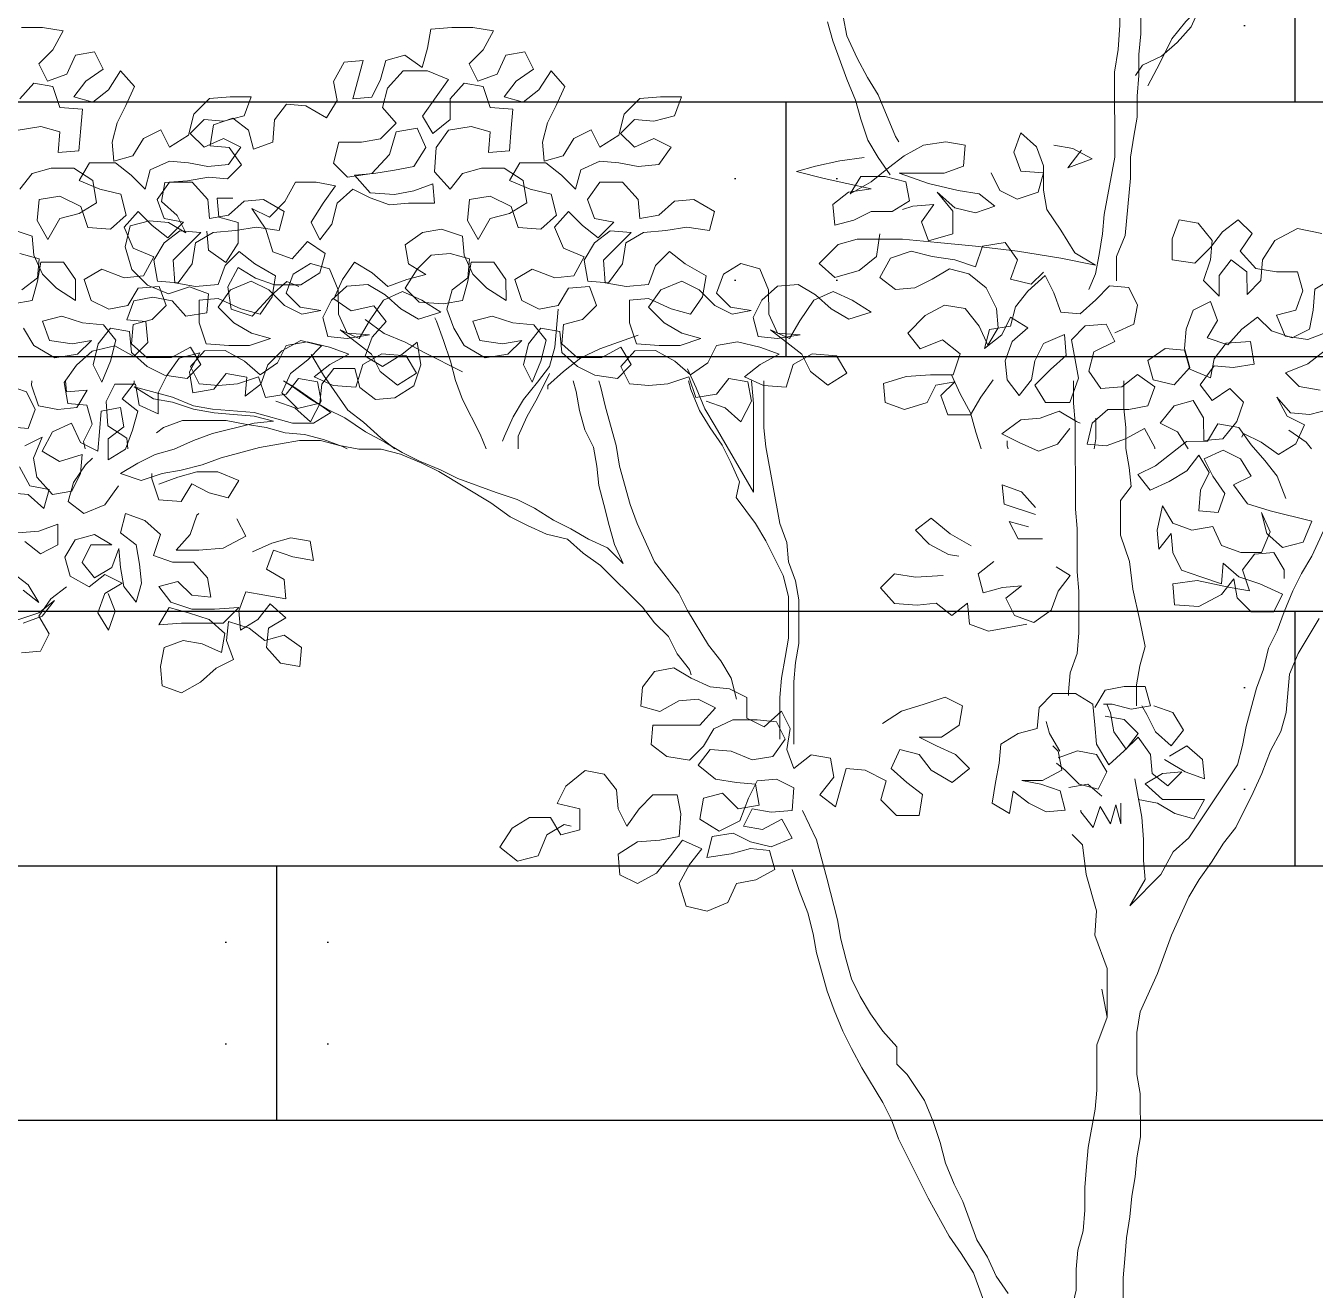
# Model space of a CAD drawing. Header units: metres. Extents: x -58 to 722, y -1100 to 345.
# Drawn here: x 32.851 to 33.357, y -19.477 to -18.98 of the extents above; entities that cross this region are included whole.
import ezdxf

# ---------------------------------------------------------------- set-up
doc = ezdxf.new("R2010")
doc.units = ezdxf.units.M
doc.header["$MEASUREMENT"] = 0
doc.layers.add('FSR_ARQ_006ARBOLES', color=74, linetype='Continuous', lineweight=0)
doc.layers.add('FSR_ARQ_008MOBILIARIO', color=115, linetype='Continuous')

# ---------------------------------------------------------------- blocks, each defined once
blk = doc.blocks.new('arboles fsr 01')
at = {"layer": 'FSR_ARQ_006ARBOLES', "color": 35}
for points in [[(186.53015, -35.32212), (186.52871, -35.32999), (186.52441, -35.33928), (186.52011, -35.34715), (186.51582, -35.3543), (186.50865, -35.37145), (186.50722, -35.3736)], [(186.51078, -35.38719), (186.51579, -35.38004), (186.52009, -35.37289), (186.52296, -35.36431), (186.52511, -35.35645), (186.5287, -35.34787), (186.53443, -35.33214), (186.53658, -35.32428)], [(186.41776, -35.43073), (186.41777, -35.42072), (186.41421, -35.41213), (186.41208, -35.38853), (186.41209, -35.37995), (186.41067, -35.37136), (186.40924, -35.3635), (186.40925, -35.35491), (186.40854, -35.34633), (186.40855, -35.33775), (186.40784, -35.32916), (186.40791, -35.25764), (186.40649, -35.24906), (186.40435, -35.24119), (186.40364, -35.23332), (186.40222, -35.22546), (186.39936, -35.21759), (186.39865, -35.21401)], [(186.41081, -35.21331), (186.4108, -35.22189), (186.41294, -35.23047), (186.41508, -35.23834), (186.4165, -35.24692), (186.41721, -35.25694), (186.41862, -35.27267), (186.41861, -35.29127), (186.41644, -35.31487), (186.41643, -35.3256), (186.41714, -35.33561), (186.41856, -35.34491), (186.41853, -35.37995), (186.4228, -35.40356), (186.4235, -35.41143), (186.42493, -35.42001), (186.42635, -35.42788), (186.4292, -35.43432)], [(186.40496, -35.35062), (186.39997, -35.34132), (186.39497, -35.3313), (186.38925, -35.32414), (186.38354, -35.31841), (186.37711, -35.31269), (186.37139, -35.30696), (186.36639, -35.30052), (186.36067, -35.29336), (186.35496, -35.28763), (186.34853, -35.28191), (186.34281, -35.27618), (186.33781, -35.26974), (186.35925, -35.28692), (186.36568, -35.29265), (186.37211, -35.29766), (186.37355, -35.28837), (186.37213, -35.27978), (186.37142, -35.2712), (186.37144, -35.25189), (186.37073, -35.24545)], [(186.3714, -35.29266), (186.37211, -35.30124), (186.38354, -35.31841), (186.38711, -35.32628), (186.39282, -35.33273), (186.39925, -35.33845), (186.40712, -35.34204), (186.40997, -35.34633)], [(186.64733, -35.44239), (186.64875, -35.45812), (186.65089, -35.46599), (186.65589, -35.47243), (186.6616, -35.47959), (186.66589, -35.48674), (186.66946, -35.49461), (186.67017, -35.49676)], [(186.677, -35.49982), (186.67947, -35.49391), (186.68663, -35.47961), (186.6895, -35.47175), (186.69165, -35.46388), (186.69452, -35.4553), (186.69739, -35.44744), (186.69811, -35.44601)], [(186.74887, -35.46107), (186.74386, -35.46965), (186.73383, -35.48395), (186.72739, -35.48895), (186.72023, -35.49538), (186.71451, -35.49982)], [(186.59423, -35.46696), (186.59064, -35.47483), (186.58706, -35.4834), (186.58276, -35.49055), (186.567, -35.51772), (186.56702, -35.49841), (186.56703, -35.48124), (186.56776, -35.47337), (186.56788, -35.47191)], [(186.41504, -35.89377), (186.41508, -35.84085), (186.41438, -35.83298), (186.41367, -35.8244), (186.41225, -35.81581), (186.41154, -35.80723), (186.41012, -35.79936), (186.40941, -35.79149), (186.40798, -35.78291), (186.408, -35.76503), (186.40944, -35.75716), (186.40945, -35.74), (186.40803, -35.73141), (186.40089, -35.71567), (186.39519, -35.69993), (186.38805, -35.68419), (186.38376, -35.67704), (186.37876, -35.66988), (186.37377, -35.66201), (186.36877, -35.65557), (186.36163, -35.64126), (186.35806, -35.63339), (186.35449, -35.62409), (186.35021, -35.61621), (186.34807, -35.60835), (186.34665, -35.59261), (186.34308, -35.58402), (186.33451, -35.56971)], [(186.33026, -35.52823), (186.3374, -35.54397), (186.34168, -35.55112), (186.34525, -35.55828), (186.34882, -35.56686), (186.35167, -35.57473), (186.35524, -35.58189), (186.35738, -35.59047), (186.36024, -35.59834), (186.36451, -35.61408), (186.36594, -35.62195), (186.36807, -35.62982), (186.38093, -35.64914), (186.38093, -35.64914), (186.38807, -35.65988), (186.3945, -35.6656), (186.3995, -35.67491), (186.41236, -35.68779), (186.40594, -35.67706), (186.40666, -35.66919), (186.40667, -35.66061), (186.40739, -35.65131), (186.41027, -35.63558)], [(186.40958, -35.60554), (186.40959, -35.59696), (186.40816, -35.58909), (186.40602, -35.58122), (186.40818, -35.5705), (186.41105, -35.55762), (186.41249, -35.54618), (186.41608, -35.53546), (186.41609, -35.52115), (186.41181, -35.51543), (186.41253, -35.50756), (186.41397, -35.4997), (186.41397, -35.49111), (186.4147, -35.48325), (186.41471, -35.47191)], [(186.43545, -35.47191), (186.43544, -35.48112), (186.43472, -35.48899), (186.43468, -35.52475), (186.43396, -35.53261), (186.43394, -35.55049), (186.43322, -35.55836), (186.43321, -35.57552), (186.43391, -35.58411), (186.43677, -35.59198), (186.43748, -35.59985), (186.43747, -35.60128)], [(186.48567, -35.46941), (186.48209, -35.47728), (186.47779, -35.48514), (186.47564, -35.49301), (186.47336, -35.49982)], [(186.56275, -35.47191), (186.56273, -35.49125), (186.56201, -35.49912), (186.55626, -35.53058), (186.55339, -35.53844), (186.55267, -35.54631), (186.5498, -35.55418), (186.54837, -35.56204), (186.54835, -35.57992), (186.54977, -35.58779), (186.55048, -35.59566), (186.55046, -35.6214)], [(186.55618, -35.61926), (186.5562, -35.6021), (186.55549, -35.59423), (186.55407, -35.58565), (186.55264, -35.57778), (186.55266, -35.56061), (186.55481, -35.55203), (186.56198, -35.53774), (186.56627, -35.53059), (186.57415, -35.51987), (186.57273, -35.51343), (186.57631, -35.50557), (186.57989, -35.49842), (186.58491, -35.49127), (186.5892, -35.48412), (186.59279, -35.47554), (186.59378, -35.47191)], [(186.57408, -35.60283), (186.57623, -35.59425), (186.58053, -35.5871), (186.58554, -35.58067), (186.59413, -35.56637), (186.59772, -35.55923), (186.60774, -35.54636), (186.61491, -35.53063), (186.61778, -35.52277), (186.62208, -35.50704), (186.62352, -35.49846), (186.62783, -35.48273), (186.62998, -35.47415), (186.63059, -35.47191)], [(186.76026, -35.47191), (186.75514, -35.47498), (186.74082, -35.48498), (186.74797, -35.48927), (186.75655, -35.48928), (186.77229, -35.485), (186.78946, -35.48359), (186.79733, -35.48217), (186.80591, -35.4786), (186.82165, -35.47432), (186.81378, -35.47932), (186.80591, -35.48074), (186.79733, -35.4836), (186.78874, -35.48502), (186.78087, -35.48573), (186.77229, -35.48644), (186.76442, -35.48857), (186.77229, -35.4893), (186.78945, -35.4936), (186.79731, -35.49647), (186.80518, -35.50005), (186.81304, -35.50221), (186.82019, -35.50579), (186.82734, -35.51009), (186.81876, -35.51294), (186.81018, -35.51007), (186.80231, -35.50863), (186.79373, -35.50648), (186.78586, -35.50361), (186.77013, -35.49931), (186.76155, -35.49787), (186.75369, -35.49643), (186.7451, -35.49642), (186.73724, -35.49856), (186.72937, -35.49998), (186.72007, -35.49998), (186.7122, -35.50211), (186.70361, -35.50568), (186.69646, -35.50925), (186.67499, -35.52211), (186.66712, -35.52782), (186.65996, -35.53139), (186.65209, -35.53496), (186.64351, -35.5371), (186.63707, -35.54281), (186.62991, -35.54781), (186.61273, -35.56496), (186.60772, -35.57139), (186.60199, -35.57711), (186.59841, -35.58426), (186.5934, -35.59069), (186.59268, -35.59284)], [(186.64119, -35.47191), (186.63999, -35.4763), (186.63855, -35.48417), (186.6364, -35.49203), (186.63282, -35.49918), (186.63138, -35.50705), (186.63066, -35.51491), (186.6285, -35.52278), (186.62635, -35.53136), (186.6242, -35.53922), (186.62061, -35.54709), (186.62706, -35.54066), (186.63493, -35.53709), (186.64208, -35.5328), (186.64924, -35.52923), (186.65711, -35.52424), (186.66427, -35.52067), (186.67285, -35.51781), (186.68859, -35.51211), (186.69575, -35.50854), (186.70433, -35.50497), (186.71149, -35.5014), (186.71864, -35.49711), (186.72651, -35.49283), (186.7351, -35.48712), (186.74226, -35.48355), (186.74941, -35.47926), (186.75657, -35.47426), (186.76027, -35.47191)], [(186.66373, -35.49982), (186.66373, -35.49461), (186.66017, -35.48674), (186.65588, -35.47887), (186.65088, -35.46885)], [(186.4263, -35.48724), (186.42629, -35.49582), (186.42701, -35.49982)], [(186.73408, -35.49982), (186.73597, -35.49897), (186.74383, -35.49611), (186.7517, -35.49397), (186.75957, -35.49327), (186.76744, -35.49113), (186.77602, -35.48971), (186.78389, -35.48828), (186.80177, -35.4883), (186.80964, -35.49117), (186.8125, -35.49332)], [(186.3469, -35.49217), (186.33975, -35.49717), (186.33762, -35.49982)], [(186.46239, -35.49982), (186.46276, -35.49872), (186.46276, -35.49657)], [(186.46228, -35.84733), (186.46729, -35.84018), (186.47088, -35.83232), (186.47517, -35.82517), (186.48091, -35.80944), (186.48449, -35.80229), (186.48808, -35.79371), (186.49023, -35.78513), (186.4931, -35.77655), (186.49668, -35.76797), (186.50384, -35.75725), (186.50814, -35.75296), (186.50815, -35.74581), (186.51387, -35.73938), (186.51889, -35.73223), (186.52318, -35.72508), (186.52677, -35.71793), (186.52892, -35.71007), (186.53107, -35.70149), (186.53251, -35.69362), (186.53682, -35.67646), (186.54112, -35.66073), (186.54686, -35.64858)], [(186.43599, -35.65849), (186.4317, -35.66278), (186.43025, -35.67493), (186.42595, -35.68995), (186.42666, -35.69996), (186.42164, -35.71355), (186.42162, -35.73357), (186.42377, -35.72213), (186.42162, -35.73357), (186.4259, -35.74502), (186.42588, -35.76361), (186.42659, -35.77148), (186.42944, -35.78722), (186.43014, -35.79509), (186.43085, -35.80367), (186.43084, -35.81297), (186.43155, -35.82155), (186.43369, -35.82942), (186.4344, -35.83729), (186.43439, -35.84587), (186.43653, -35.85517)], [(186.55112, -35.6729), (186.54826, -35.68148), (186.54467, -35.69077), (186.54252, -35.69935), (186.54108, -35.70722), (186.53678, -35.72295), (186.53391, -35.73081), (186.53032, -35.73939), (186.52674, -35.74654), (186.52244, -35.75441), (186.51385, -35.7687), (186.51026, -35.77585), (186.5074, -35.78372), (186.49522, -35.80802), (186.48662, -35.82375), (186.48161, -35.83089), (186.47659, -35.83876), (186.47086, -35.85449)]]:
    blk.add_lwpolyline(points, dxfattribs=at)
at = {"layer": 'FSR_ARQ_006ARBOLES'}
for points in [[(186.8418, -35.49982), (186.84253, -35.49692), (186.83896, -35.48976), (186.84111, -35.4819), (186.84898, -35.48119), (186.85042, -35.47261), (186.84542, -35.46545), (186.83899, -35.45973), (186.82969, -35.45757), (186.82182, -35.46186), (186.81611, -35.45613), (186.81683, -35.44755), (186.8247, -35.44684), (186.82184, -35.43897), (186.81398, -35.43753), (186.80611, -35.43895), (186.80038, -35.44539), (186.7918, -35.44395), (186.79109, -35.43608), (186.79896, -35.43323), (186.80754, -35.43609), (186.81613, -35.43253), (186.82257, -35.4261), (186.82544, -35.4168), (186.8233, -35.40822), (186.81544, -35.40606), (186.80757, -35.40677), (186.80041, -35.41106), (186.804, -35.40391), (186.81044, -35.39819), (186.80901, -35.39032), (186.79972, -35.3896), (186.79114, -35.38816), (186.78327, -35.38887), (186.77755, -35.38314), (186.78257, -35.376), (186.79043, -35.37529), (186.78901, -35.3667), (186.78115, -35.36384), (186.7747, -35.36884), (186.77255, -35.3767), (186.76469, -35.37383), (186.76398, -35.36454), (186.75898, -35.35809), (186.75111, -35.3588), (186.74253, -35.3638), (186.73824, -35.35664), (186.73968, -35.34878), (186.73539, -35.34091), (186.72753, -35.34019), (186.7318, -35.35592), (186.72394, -35.3552), (186.72037, -35.34805), (186.71823, -35.34018), (186.71037, -35.33802), (186.70321, -35.34302), (186.70107, -35.33515), (186.69965, -35.32729), (186.69107, -35.32656), (186.68248, -35.32656), (186.6739, -35.32798), (186.67818, -35.33585), (186.6839, -35.34158), (186.68032, -35.34872), (186.67245, -35.34586), (186.66888, -35.33799), (186.66102, -35.33655), (186.65744, -35.3437), (186.66458, -35.34871), (186.66958, -35.35515), (186.66171, -35.35729), (186.65528, -35.35228), (186.65028, -35.34441), (186.64456, -35.35084), (186.64812, -35.35871), (186.65169, -35.36586), (186.65383, -35.37373), (186.65311, -35.3816), (186.64524, -35.37945), (186.64096, -35.37229), (186.63381, -35.36871), (186.63023, -35.37586), (186.62237, -35.37084), (186.62023, -35.36226), (186.6138, -35.35582), (186.60522, -35.35509), (186.59663, -35.35508), (186.59949, -35.36295), (186.60807, -35.36511), (186.61594, -35.3644), (186.62165, -35.37013), (186.61592, -35.37584), (186.60806, -35.37226), (186.60091, -35.37583), (186.60591, -35.38299), (186.61449, -35.38371), (186.62236, -35.38229), (186.63022, -35.38158), (186.63809, -35.38516), (186.64023, -35.39303), (186.64595, -35.38731), (186.65239, -35.38231), (186.66312, -35.38232), (186.66741, -35.38948), (186.65882, -35.39305), (186.65024, -35.39518), (186.64808, -35.40377), (186.65451, -35.40949), (186.66381, -35.40879), (186.66668, -35.40021), (186.67527, -35.39592), (186.68385, -35.39736), (186.68456, -35.40594), (186.68026, -35.41381), (186.67526, -35.40522), (186.66739, -35.40307), (186.66025, -35.39877), (186.66168, -35.38947), (186.66956, -35.38447), (186.67885, -35.38448), (186.68672, -35.38664), (186.69172, -35.39308), (186.69816, -35.38593), (186.69746, -35.37592), (186.69246, -35.36876), (186.68316, -35.36732), (186.67529, -35.36946), (186.676, -35.37804), (186.66742, -35.37732), (186.66671, -35.36802), (186.666, -35.36015), (186.6753, -35.35945), (186.67817, -35.35087), (186.68604, -35.34944), (186.69175, -35.35589), (186.69175, -35.36447), (186.69889, -35.3702), (186.70319, -35.36305), (186.69748, -35.35518), (186.69248, -35.34802), (186.70106, -35.34445), (186.71107, -35.34446), (186.7175, -35.35162), (186.71964, -35.35949), (186.71392, -35.36592), (186.72035, -35.37236), (186.72821, -35.3738), (186.73751, -35.37381), (186.73965, -35.38239), (186.73392, -35.38811), (186.72391, -35.38667), (186.71676, -35.3788), (186.71391, -35.3695), (186.70533, -35.36806), (186.70175, -35.37592), (186.70675, -35.38379), (186.71461, -35.38523), (186.72319, -35.38667), (186.73106, -35.38739), (186.72462, -35.39454), (186.7146, -35.39524), (186.70674, -35.39381), (186.69887, -35.39094), (186.69815, -35.3988), (186.70888, -35.39881), (186.71675, -35.39954), (186.72462, -35.39668), (186.73177, -35.39311), (186.7382, -35.39884), (186.74034, -35.40743), (186.74534, -35.41387), (186.74892, -35.40672), (186.74392, -35.39885), (186.73892, -35.39169), (186.74679, -35.39027), (186.75537, -35.39027), (186.75966, -35.39815), (186.76609, -35.40459), (186.77325, -35.40102), (186.76752, -35.4096), (186.76465, -35.41889), (186.75678, -35.42174), (186.75035, -35.41459), (186.74319, -35.41959), (186.74533, -35.42746), (186.75319, -35.43247), (186.76392, -35.43248), (186.77179, -35.42963), (186.77894, -35.42534), (186.78323, -35.43321), (186.78179, -35.44251), (186.7732, -35.44536), (186.76535, -35.43677), (186.75891, -35.43104), (186.75391, -35.43319)], [(186.86801, -35.32656), (186.85943, -35.32656), (186.85084, -35.32798), (186.85513, -35.33585), (186.86084, -35.34158), (186.85726, -35.34872), (186.8494, -35.34586), (186.84583, -35.33799), (186.83796, -35.33655), (186.83438, -35.3437), (186.84153, -35.34871), (186.84653, -35.35515), (186.83866, -35.35729), (186.83222, -35.35228), (186.82723, -35.34441), (186.8215, -35.35084), (186.82507, -35.35871), (186.82864, -35.36586), (186.83077, -35.37373), (186.83005, -35.3816), (186.82219, -35.37945), (186.8179, -35.37229), (186.81075, -35.36871), (186.80717, -35.37586), (186.79931, -35.37084), (186.79717, -35.36226), (186.79074, -35.35582), (186.78216, -35.35509), (186.77358, -35.35508), (186.77643, -35.36295), (186.78501, -35.36511), (186.79288, -35.3644), (186.79859, -35.37013), (186.79287, -35.37584), (186.785, -35.37226), (186.77785, -35.37583), (186.78285, -35.38299), (186.79143, -35.38371), (186.7993, -35.38229), (186.80717, -35.38158), (186.81503, -35.38516), (186.81717, -35.39303), (186.8229, -35.38731), (186.82934, -35.38231), (186.84006, -35.38232), (186.84435, -35.38948), (186.83576, -35.39305), (186.82718, -35.39518), (186.82503, -35.40377), (186.83146, -35.40949), (186.84076, -35.40879), (186.84362, -35.40021), (186.85221, -35.39592), (186.86079, -35.39736), (186.8615, -35.40594), (186.8572, -35.41381), (186.8522, -35.40522), (186.84434, -35.40307), (186.83719, -35.39877), (186.83863, -35.38947), (186.8465, -35.38447), (186.8558, -35.38448), (186.86366, -35.38664), (186.86866, -35.39308)], [(186.8694, -35.36876), (186.8601, -35.36732), (186.85223, -35.36946), (186.85294, -35.37804), (186.84436, -35.37732), (186.84365, -35.36802), (186.84295, -35.36015), (186.85224, -35.35945), (186.85511, -35.35087), (186.86298, -35.34944), (186.8687, -35.35589)], [(186.52434, -35.41366), (186.50575, -35.41365), (186.49144, -35.41506), (186.47571, -35.41648), (186.45854, -35.41861), (186.44066, -35.42146), (186.42635, -35.4243), (186.43494, -35.4193), (186.44067, -35.41001), (186.4464, -35.40143), (186.44784, -35.39357), (186.44785, -35.38356), (186.45071, -35.37569), (186.45716, -35.36998), (186.46001, -35.37785), (186.45714, -35.38571), (186.44784, -35.38642), (186.44998, -35.39429), (186.45856, -35.39715), (186.46572, -35.39359), (186.4693, -35.38644)], [(186.44356, -35.37497), (186.43569, -35.37639), (186.42782, -35.38068), (186.43783, -35.38426), (186.43283, -35.37782), (186.43212, -35.37711)], [(186.52151, -35.38005), (186.53153, -35.38149), (186.54154, -35.38364), (186.5494, -35.38579), (186.53796, -35.38865), (186.52866, -35.39078), (186.51864, -35.39292), (186.52794, -35.39436), (186.53437, -35.39937), (186.53365, -35.40795), (186.52578, -35.4058), (186.51863, -35.40222), (186.51005, -35.40221), (186.5029, -35.39791), (186.50434, -35.39004), (186.51293, -35.38791), (186.52294, -35.38792), (186.52722, -35.39507), (186.51864, -35.39006), (186.5115, -35.38433), (186.50507, -35.37932), (186.4972, -35.37502), (186.48791, -35.37358), (186.48004, -35.375), (186.48075, -35.38359), (186.48861, -35.38645), (186.5072, -35.38647), (186.49504, -35.39075), (186.48288, -35.3936), (186.4743, -35.39502), (186.46786, -35.40002), (186.47572, -35.40289), (186.48431, -35.40075), (186.49146, -35.39432), (186.48502, -35.40219), (186.48501, -35.41148), (186.49502, -35.41435), (186.49789, -35.40649), (186.49289, -35.39933), (186.50147, -35.40005), (186.50576, -35.40149)], [(186.58651, -35.48023), (186.57864, -35.48309), (186.57219, -35.4888), (186.56791, -35.48022), (186.56935, -35.47235), (186.57722, -35.47093), (186.58222, -35.47737), (186.5908, -35.47881), (186.59367, -35.47023), (186.60225, -35.4731), (186.61011, -35.47382), (186.61798, -35.47311), (186.62156, -35.46596), (186.61585, -35.45952), (186.60727, -35.45951), (186.59939, -35.4638), (186.59295, -35.46951), (186.58581, -35.4645), (186.58224, -35.45734), (186.57365, -35.45591), (186.56436, -35.45804), (186.55649, -35.4609), (186.56435, -35.4652), (186.57078, -35.47021), (186.56291, -35.47378), (186.55361, -35.47448), (186.55076, -35.46518), (186.5429, -35.46088), (186.53288, -35.46159), (186.52859, -35.46874), (186.53645, -35.47375), (186.54361, -35.46804), (186.54719, -35.46089), (186.56007, -35.45089), (186.5522, -35.45446), (186.54792, -35.4473), (186.5422, -35.43871), (186.53434, -35.43513), (186.52647, -35.4387), (186.5186, -35.4437), (186.52789, -35.44657), (186.53505, -35.44228), (186.54149, -35.43657), (186.54864, -35.43228), (186.55723, -35.43301), (186.56366, -35.43873), (186.56723, -35.44589), (186.56507, -35.45375), (186.55721, -35.45446), (186.54791, -35.45302), (186.55721, -35.45232), (186.56079, -35.44445), (186.5608, -35.43444), (186.56438, -35.42586), (186.57225, -35.42372), (186.5794, -35.42802), (186.58226, -35.43589), (186.57653, -35.44161), (186.56794, -35.44303), (186.57581, -35.44447), (186.58297, -35.4409), (186.58941, -35.43446), (186.59656, -35.4309), (186.60514, -35.43448), (186.61014, -35.44164), (186.6037, -35.44807), (186.59654, -35.45235), (186.58868, -35.45449), (186.59725, -35.45736), (186.60584, -35.45737), (186.61514, -35.45666), (186.618, -35.44808), (186.61801, -35.43878), (186.61015, -35.43806), (186.60084, -35.44234), (186.59298, -35.44448), (186.58798, -35.43732), (186.58655, -35.42874), (186.59514, -35.42374), (186.60158, -35.41874), (186.6073, -35.42447), (186.61015, -35.43234), (186.61945, -35.43306), (186.62803, -35.43164), (186.62876, -35.42234), (186.61732, -35.41089), (186.62591, -35.41018), (186.63234, -35.41519), (186.63662, -35.42235), (186.63518, -35.43093), (186.6266, -35.43164), (186.62089, -35.42377), (186.61946, -35.41518), (186.61232, -35.41088), (186.60302, -35.41016), (186.59444, -35.40872), (186.58514, -35.41014), (186.583, -35.40228), (186.59159, -35.39728), (186.59945, -35.398), (186.60589, -35.40373), (186.61375, -35.40516), (186.61447, -35.3973), (186.62092, -35.39015), (186.63022, -35.39016), (186.63522, -35.39732), (186.63235, -35.40518), (186.62448, -35.4066), (186.63091, -35.41305), (186.63735, -35.40805), (186.64308, -35.40233), (186.64879, -35.40877), (186.64521, -35.41735), (186.63662, -35.42092), (186.64091, -35.42879), (186.64877, -35.42951), (186.65808, -35.42595), (186.66522, -35.43024), (186.66235, -35.43882), (186.6552, -35.44239), (186.64733, -35.44095), (186.64305, -35.4338), (186.63447, -35.43308), (186.6316, -35.44094), (186.63732, -35.44667), (186.64518, -35.44882), (186.64589, -35.45669), (186.63945, -35.4624), (186.62943, -35.46239), (186.62157, -35.4581), (186.61727, -35.46524), (186.62299, -35.47097), (186.63229, -35.46955), (186.63944, -35.46598), (186.64589, -35.46026), (186.64661, -35.45168), (186.65448, -35.45026), (186.65948, -35.4567), (186.66162, -35.46528), (186.65803, -35.47243), (186.65446, -35.46385), (186.65233, -35.45526), (186.65734, -35.44883), (186.66592, -35.44812), (186.67451, -35.44527), (186.68237, -35.44742), (186.6795, -35.45529), (186.67021, -35.45671), (186.66234, -35.45527), (186.66806, -35.461), (186.67735, -35.46244), (186.68594, -35.45744), (186.69024, -35.45029), (186.69311, -35.44243), (186.69097, -35.43456), (186.68453, -35.42955), (186.68383, -35.42168), (186.6917, -35.41954), (186.69956, -35.42026), (186.70528, -35.42599), (186.71028, -35.43386), (186.70455, -35.43958), (186.69454, -35.44028), (186.68667, -35.43885), (186.68453, -35.43098), (186.68311, -35.42311), (186.67381, -35.4231), (186.6688, -35.43025), (186.66879, -35.43883), (186.67666, -35.43383), (186.68239, -35.42811), (186.68597, -35.42025), (186.6867, -35.41238), (186.69528, -35.40953), (186.70315, -35.41097), (186.71029, -35.41598), (186.70886, -35.42385), (186.7017, -35.42813), (186.70957, -35.43028), (186.71743, -35.43315), (186.72387, -35.42744), (186.73103, -35.42315), (186.73603, -35.43031), (186.7396, -35.43818), (186.73244, -35.44318), (186.72314, -35.44102), (186.71813, -35.44746), (186.72385, -35.4539), (186.7267, -35.46177), (186.71955, -35.46605), (186.71168, -35.46104), (186.70525, -35.45603), (186.70381, -35.46532), (186.70666, -35.47391), (186.71453, -35.47892), (186.72239, -35.47964), (186.72884, -35.47464), (186.73099, -35.46678), (186.73957, -35.46679), (186.74457, -35.47323), (186.74528, -35.4811), (186.75457, -35.48325), (186.76102, -35.47682), (186.75745, -35.46895), (186.7503, -35.46322), (186.74459, -35.45749), (186.75317, -35.45536), (186.76103, -35.45965), (186.76675, -35.46538), (186.7696, -35.47325), (186.77604, -35.47826), (186.77533, -35.47039), (186.78391, -35.46897), (186.78891, -35.47541), (186.79749, -35.47685), (186.79893, -35.46827), (186.79465, -35.4604), (186.80323, -35.46255), (186.80823, -35.46971), (186.8118, -35.47687), (186.81179, -35.48545), (186.81966, -35.48188), (186.8211, -35.4733), (186.82968, -35.47331), (186.83325, -35.48046), (186.83252, -35.49047), (186.82465, -35.49547), (186.82425, -35.49982)], [(186.76345, -35.48023), (186.75558, -35.48309), (186.74914, -35.4888), (186.74485, -35.48022), (186.74629, -35.47235), (186.75416, -35.47093), (186.75916, -35.47737), (186.76774, -35.47881), (186.77061, -35.47023), (186.77919, -35.4731), (186.78706, -35.47382), (186.79492, -35.47311), (186.79851, -35.46596), (186.79279, -35.45952), (186.78421, -35.45951), (186.77634, -35.4638), (186.7699, -35.46951), (186.76275, -35.4645), (186.75918, -35.45734), (186.7506, -35.45591), (186.7413, -35.45804), (186.73343, -35.4609), (186.74129, -35.4652), (186.74772, -35.47021), (186.73985, -35.47378), (186.73055, -35.47448), (186.7277, -35.46518), (186.71984, -35.46088), (186.70983, -35.46159), (186.70553, -35.46874), (186.71339, -35.47375), (186.72055, -35.46804), (186.72413, -35.46089), (186.73701, -35.45089), (186.72914, -35.45446), (186.72486, -35.4473), (186.71914, -35.43871), (186.71128, -35.43513), (186.70341, -35.4387), (186.69554, -35.4437), (186.70483, -35.44657), (186.71199, -35.44228), (186.71843, -35.43657), (186.72559, -35.43228), (186.73417, -35.43301), (186.7406, -35.43873), (186.74417, -35.44589), (186.74202, -35.45375), (186.73415, -35.45446), (186.72485, -35.45302), (186.73415, -35.45232), (186.73773, -35.44445), (186.73774, -35.43444), (186.74133, -35.42586), (186.7492, -35.42372), (186.75634, -35.42802), (186.7592, -35.43589), (186.75347, -35.44161), (186.74489, -35.44303), (186.75275, -35.44447), (186.75991, -35.4409), (186.76635, -35.43446), (186.77351, -35.4309), (186.78209, -35.43448), (186.78709, -35.44164), (186.78064, -35.44807), (186.77349, -35.45235), (186.76562, -35.45449), (186.7742, -35.45736), (186.78278, -35.45737), (186.79208, -35.45666), (186.79495, -35.44808), (186.79496, -35.43878), (186.78709, -35.43806), (186.77779, -35.44234), (186.76992, -35.44448), (186.76492, -35.43732), (186.7635, -35.42874), (186.77208, -35.42374), (186.77852, -35.41874), (186.78424, -35.42447), (186.78709, -35.43234), (186.79639, -35.43306), (186.80497, -35.43164), (186.8057, -35.42234), (186.79427, -35.41089), (186.80285, -35.41018), (186.80928, -35.41519), (186.81357, -35.42235), (186.81213, -35.43093), (186.80354, -35.43164), (186.79783, -35.42377), (186.79641, -35.41518), (186.78926, -35.41088), (186.77996, -35.41016), (186.77138, -35.40872), (186.76208, -35.41014), (186.75994, -35.40228), (186.76853, -35.39728), (186.7764, -35.398), (186.78283, -35.40373), (186.7907, -35.40516), (186.79142, -35.3973), (186.79786, -35.39015), (186.80716, -35.39016), (186.81216, -35.39732), (186.80929, -35.40518), (186.80142, -35.4066), (186.80785, -35.41305), (186.81429, -35.40805), (186.82002, -35.40233), (186.82574, -35.40877), (186.82215, -35.41735), (186.81357, -35.42092), (186.81785, -35.42879), (186.82572, -35.42951), (186.83502, -35.42595), (186.84217, -35.43024), (186.8393, -35.43882), (186.83214, -35.44239), (186.82428, -35.44095), (186.81999, -35.4338), (186.81141, -35.43308), (186.80854, -35.44094), (186.81426, -35.44667), (186.82212, -35.44882), (186.82283, -35.45669), (186.81639, -35.4624), (186.80638, -35.46239), (186.79851, -35.4581), (186.79422, -35.46524), (186.79993, -35.47097), (186.80923, -35.46955), (186.81639, -35.46598), (186.82283, -35.46026), (186.82355, -35.45168), (186.83142, -35.45026), (186.83642, -35.4567), (186.83856, -35.46528), (186.83498, -35.47243), (186.83141, -35.46385), (186.82927, -35.45526), (186.83428, -35.44883), (186.84287, -35.44812), (186.85145, -35.44527), (186.85932, -35.44742), (186.85645, -35.45529), (186.84715, -35.45671), (186.83928, -35.45527), (186.845, -35.461), (186.8543, -35.46244), (186.86288, -35.45744), (186.86718, -35.45029)], [(186.86791, -35.43456), (186.86148, -35.42955), (186.86077, -35.42168), (186.86864, -35.41954)], [(186.87148, -35.44028), (186.86361, -35.43885), (186.86148, -35.43098), (186.86005, -35.42311), (186.85076, -35.4231), (186.84574, -35.43025), (186.84573, -35.43883), (186.85361, -35.43383), (186.85933, -35.42811), (186.86292, -35.42025), (186.86364, -35.41238), (186.87222, -35.40953)], [(186.79183, -35.41033), (186.79111, -35.4182), (186.78395, -35.4232), (186.77895, -35.41533), (186.77896, -35.40675), (186.78683, -35.40461), (186.78755, -35.39674), (186.78112, -35.39673)], [(186.38828, -35.49982), (186.39268, -35.49293), (186.39983, -35.48936), (186.39412, -35.4822), (186.38625, -35.48005), (186.38195, -35.4872), (186.38194, -35.4965), (186.37408, -35.49577), (186.36836, -35.48862), (186.36551, -35.48075), (186.37124, -35.47503), (186.37838, -35.48004), (186.3834, -35.47361), (186.37768, -35.46574), (186.36981, -35.46645), (186.36123, -35.46501), (186.36267, -35.45571), (186.37268, -35.45644), (186.37768, -35.46288), (186.37911, -35.47075), (186.38769, -35.46718), (186.38985, -35.45931), (186.39771, -35.45861), (186.40486, -35.46362), (186.40271, -35.47148), (186.39412, -35.47362), (186.38769, -35.46646), (186.38985, -35.4586), (186.38914, -35.45073), (186.38628, -35.44286), (186.37914, -35.43928), (186.37627, -35.44714), (186.38055, -35.4543), (186.37197, -35.45715), (186.36625, -35.45071), (186.35982, -35.4457), (186.35409, -35.45141), (186.34551, -35.45427), (186.33836, -35.45068), (186.33694, -35.44282), (186.33623, -35.43423), (186.32908, -35.42994)], [(186.33339, -35.41134), (186.3434, -35.40921), (186.3527, -35.41422), (186.3577, -35.42209), (186.3584, -35.43068), (186.36412, -35.4364), (186.36413, -35.42711), (186.37057, -35.42211), (186.37557, -35.42855), (186.37556, -35.43713), (186.382, -35.4307), (186.37915, -35.42211), (186.37844, -35.41425), (186.38417, -35.4071), (186.39204, -35.40568), (186.39489, -35.41355), (186.39489, -35.42213), (186.38559, -35.42355), (186.37916, -35.41711), (186.37416, -35.41067), (186.36772, -35.40565), (186.362, -35.41137), (186.367, -35.41853), (186.36055, -35.42567), (186.35197, -35.4271), (186.34339, -35.42709), (186.34123, -35.43495), (186.34409, -35.44282), (186.35195, -35.44498), (186.34837, -35.45355), (186.33907, -35.45498), (186.32978, -35.45139)], [(186.33191, -35.45926), (186.33906, -35.46499), (186.34836, -35.46857), (186.34263, -35.47429), (186.33405, -35.47571)], [(186.32975, -35.48358), (186.33833, -35.48573), (186.3462, -35.48502), (186.35192, -35.47859), (186.34762, -35.48645), (186.34047, -35.49002), (186.34404, -35.49789), (186.35119, -35.50219), (186.35834, -35.49719), (186.3655, -35.49362), (186.36621, -35.49505)], [(186.51505, -35.41151), (186.51647, -35.42081), (186.52362, -35.42654), (186.53363, -35.42941), (186.54007, -35.42369), (186.53221, -35.41582), (186.52434, -35.41366)], [(186.46851, -35.47154), (186.47351, -35.4787), (186.47779, -35.48586), (186.48709, -35.48587), (186.48996, -35.478), (186.48424, -35.47227), (186.49211, -35.47371), (186.49568, -35.48087), (186.50497, -35.48374), (186.51284, -35.48088), (186.51356, -35.47302), (186.50427, -35.47015), (186.49426, -35.46942), (186.48496, -35.46941), (186.4821, -35.46083), (186.48926, -35.45511), (186.49856, -35.4587), (186.50357, -35.45227), (186.49642, -35.44511), (186.48856, -35.44081), (186.47998, -35.44223), (186.47425, -35.44938), (186.47067, -35.45724), (186.46638, -35.45009), (186.4671, -35.44222), (186.4714, -35.43364), (186.47856, -35.42793), (186.48643, -35.42579), (186.49358, -35.43009), (186.50072, -35.43367), (186.50859, -35.43439), (186.51503, -35.42939), (186.51075, -35.42152), (186.50217, -35.41865), (186.49358, -35.42079), (186.48429, -35.42221), (186.4757, -35.42506), (186.47285, -35.41648), (186.46355, -35.41504), (186.45854, -35.42219), (186.46139, -35.43006), (186.45281, -35.43219), (186.44781, -35.42718)], [(186.41846, -35.45219), (186.4106, -35.44861), (186.40917, -35.44074), (186.41276, -35.43359), (186.42062, -35.43288), (186.42634, -35.43861), (186.43277, -35.44433), (186.44064, -35.44363), (186.44351, -35.43576), (186.44709, -35.42861), (186.45424, -35.43506), (186.45924, -35.4415), (186.46137, -35.44937), (186.46996, -35.45081), (186.47209, -35.45867), (186.46495, -35.45295), (186.46138, -35.44579), (186.45422, -35.45008), (186.46065, -35.4558), (186.46351, -35.46367), (186.46278, -35.47154), (186.45777, -35.47797), (186.45277, -35.47153), (186.45135, -35.46366), (186.44778, -35.45651), (186.4392, -35.45292), (186.43848, -35.4615), (186.44491, -35.46723), (186.45134, -35.47367), (186.44704, -35.48082), (186.43703, -35.48081), (186.43346, -35.4708), (186.43634, -35.45507), (186.43062, -35.44934), (186.42204, -35.44862), (186.41846, -35.45576), (186.42704, -35.46006), (186.42917, -35.46793), (186.42416, -35.47508), (186.41558, -35.47436), (186.40915, -35.46934), (186.40199, -35.47434), (186.40484, -35.48221), (186.41271, -35.48365), (186.42129, -35.48366), (186.42772, -35.48939), (186.42986, -35.49797), (186.42199, -35.49868), (186.41413, -35.49581), (186.40627, -35.49151), (186.40197, -35.49938), (186.40205, -35.49982)], [(186.72672, -35.44675), (186.71884, -35.45246), (186.71026, -35.45603), (186.70239, -35.46032), (186.68664, -35.46817)], [(186.61442, -35.45308), (186.63015, -35.45882), (186.63802, -35.4624), (186.64516, -35.46813), (186.65159, -35.47386), (186.65159, -35.47529)], [(186.84947, -35.5566), (186.8559, -35.56161), (186.8609, -35.56876), (186.8566, -35.57591), (186.86017, -35.58307), (186.86804, -35.58379)], [(186.86733, -35.57163), (186.85947, -35.56876), (186.85447, -35.56232), (186.8609, -35.56733), (186.86948, -35.5702)], [(186.86735, -35.55804), (186.86091, -35.56304), (186.8652, -35.55589), (186.87165, -35.55089)], [(186.86665, -35.53802), (186.86021, -35.54302), (186.85306, -35.53943), (186.85307, -35.53085), (186.86093, -35.53372), (186.86951, -35.53444)], [(186.87311, -35.518), (186.86524, -35.5187), (186.8588, -35.52442), (186.85666, -35.51655), (186.86453, -35.51513), (186.86882, -35.50726)], [(186.86669, -35.49868), (186.85954, -35.4951), (186.86311, -35.50368), (186.86167, -35.51155), (186.85522, -35.5187), (186.84736, -35.51726), (186.84379, -35.5101), (186.84308, -35.50223), (186.85238, -35.5051), (186.85953, -35.50082), (186.85525, -35.49295), (186.84738, -35.48936), (186.8438, -35.49723), (186.83665, -35.5008), (186.83594, -35.49293), (186.83523, -35.48435), (186.82736, -35.48291), (186.82593, -35.49078), (186.83236, -35.49579), (186.83235, -35.50437), (186.8252, -35.50007), (186.82235, -35.4922), (186.82021, -35.48433), (186.82665, -35.47933), (186.82165, -35.47289), (186.82165, -35.47191)], [(186.84996, -35.47191), (186.84954, -35.47649), (186.84096, -35.47577), (186.84524, -35.48293), (186.85311, -35.48365), (186.86098, -35.48223), (186.86385, -35.47365), (186.86371, -35.47191)], [(186.8745, -35.47191), (186.87386, -35.47365), (186.86599, -35.47651), (186.86241, -35.48366), (186.86526, -35.49153), (186.87313, -35.49082), (186.87957, -35.48582), (186.88744, -35.48511), (186.89244, -35.49155), (186.89315, -35.49942), (186.90101, -35.50014), (186.90746, -35.49443), (186.90389, -35.48727), (186.89459, -35.48726), (186.88672, -35.48511), (186.88745, -35.47724), (186.90318, -35.48155), (186.90962, -35.47512), (186.91678, -35.47083), (186.92321, -35.47656), (186.92248, -35.48443), (186.91462, -35.4837), (186.90818, -35.48012)], [(186.43702, -35.49154), (186.44202, -35.49798), (186.44988, -35.50085), (186.45775, -35.49728), (186.46491, -35.49371), (186.45705, -35.48798), (186.44918, -35.48726), (186.44132, -35.48439), (186.43416, -35.48868), (186.43273, -35.48939)], [(186.34815, -35.52038), (186.35173, -35.51108), (186.35675, -35.50465), (186.36247, -35.49822), (186.36749, -35.49107), (186.37607, -35.48965), (186.38035, -35.4968), (186.38894, -35.49681), (186.4018, -35.50684), (186.40895, -35.51042), (186.40394, -35.51685), (186.39607, -35.51327), (186.38893, -35.50897), (186.38392, -35.50253), (186.37963, -35.50968), (186.3832, -35.51683), (186.3839, -35.52542), (186.37604, -35.52612), (186.37318, -35.51825), (186.3782, -35.51111), (186.38178, -35.50396), (186.37391, -35.50037), (186.36676, -35.50394), (186.36246, -35.51109), (186.36961, -35.51467), (186.36388, -35.52254), (186.35458, -35.52539), (186.33741, -35.52966), (186.34098, -35.53825), (186.34956, -35.5404), (186.356, -35.53469), (186.35816, -35.52611), (186.35457, -35.53397), (186.35814, -35.54256), (186.36672, -35.54256), (186.37459, -35.53971), (186.37818, -35.53185), (186.38676, -35.53329), (186.39463, -35.53043), (186.39892, -35.52328), (186.40106, -35.5333), (186.40034, -35.54117), (186.39534, -35.53472), (186.39462, -35.54259), (186.39103, -35.54974), (186.38316, -35.55259), (186.37458, -35.55545), (186.37387, -35.54686), (186.36743, -35.55258), (186.35884, -35.55543), (186.34954, -35.55971), (186.35311, -35.56687), (186.36241, -35.56688), (186.36814, -35.56116), (186.36957, -35.5533), (186.37457, -35.55974), (186.38387, -35.56475), (186.39388, -35.56405), (186.3946, -35.55546), (186.38459, -35.55402), (186.371, -35.55687), (186.36313, -35.5583), (186.366, -35.54972), (186.361, -35.54327), (186.35313, -35.54255), (186.34884, -35.5497), (186.34883, -35.55328)], [(186.82805, -35.51509), (186.83377, -35.52297), (186.84234, -35.52655), (186.84879, -35.52155), (186.84665, -35.51368), (186.84165, -35.50652), (186.83879, -35.50366)], [(186.8116, -35.51436), (186.80374, -35.5115), (186.79587, -35.50934), (186.78729, -35.50934), (186.7787, -35.5129), (186.78299, -35.52006), (186.79086, -35.51792), (186.79801, -35.51435), (186.8023, -35.52151), (186.8116, -35.5208), (186.81446, -35.51222), (186.81447, -35.51008)], [(186.45113, -35.52405), (186.45686, -35.51762), (186.46473, -35.51476), (186.46401, -35.52263), (186.45113, -35.52691)], [(186.45399, -35.53192), (186.46186, -35.52978), (186.45827, -35.53693), (186.44826, -35.53692)], [(186.47758, -35.53981), (186.48617, -35.53481), (186.49404, -35.52838), (186.50047, -35.53339), (186.49475, -35.53911), (186.48688, -35.54339), (186.48258, -35.5441)], [(186.77296, -35.54222), (186.76509, -35.53864), (186.75723, -35.53649), (186.74936, -35.53791), (186.74792, -35.54577), (186.7565, -35.54435), (186.76437, -35.5415), (186.76723, -35.54937), (186.76007, -35.55365), (186.75935, -35.56152), (186.76793, -35.5601), (186.7758, -35.55867), (186.77866, -35.56654), (186.77793, -35.57441), (186.77078, -35.57011), (186.76578, -35.56367), (186.75934, -35.56939), (186.76649, -35.57368), (186.7672, -35.58155), (186.76147, -35.58798), (186.7536, -35.58941), (186.75289, -35.58154), (186.76005, -35.57654), (186.76792, -35.57869), (186.77436, -35.57369), (186.78294, -35.57084), (186.78365, -35.57871), (186.78078, -35.58657), (186.78793, -35.59015), (186.79436, -35.59588), (186.80223, -35.60018), (186.8101, -35.59733), (186.81082, -35.58946), (186.80939, -35.58159), (186.80153, -35.57872), (186.79366, -35.58015), (186.78579, -35.58371), (186.78437, -35.57585), (186.79081, -35.57013), (186.7994, -35.56728), (186.80726, -35.56514), (186.81155, -35.57229), (186.80225, -35.57157), (186.78509, -35.57156), (186.77866, -35.56511), (186.78867, -35.56584), (186.79797, -35.56585), (186.80655, -35.56299), (186.81156, -35.55656), (186.8037, -35.55441), (186.79797, -35.56012), (186.7901, -35.56083), (186.79154, -35.55297), (186.79727, -35.54653), (186.80585, -35.54654), (186.81372, -35.54369), (186.81087, -35.5351), (186.81731, -35.52939), (186.82518, -35.52653), (186.82732, -35.5344), (186.82088, -35.5394), (186.81944, -35.54727), (186.81872, -35.55514), (186.82085, -35.56301), (186.82587, -35.55657), (186.8273, -35.54871), (186.82803, -35.54084), (186.83088, -35.54871), (186.83803, -35.55301), (186.84304, -35.54658), (186.83947, -35.53942), (186.83089, -35.53941), (186.83805, -35.53513), (186.84591, -35.53728), (186.85019, -35.54444), (186.84804, -35.5523), (186.84017, -35.55659), (186.83374, -35.55157), (186.82658, -35.55514), (186.83373, -35.55944), (186.83659, -35.56731), (186.83229, -35.57446), (186.82943, -35.56659), (186.8323, -35.55944)], [(186.7794, -35.52864), (186.77582, -35.53579), (186.78512, -35.5408), (186.79513, -35.54153), (186.80443, -35.54153), (186.79871, -35.53509), (186.79586, -35.52722), (186.79514, -35.52651)], [(186.46828, -35.54623), (186.47471, -35.55125), (186.47256, -35.55911), (186.46469, -35.55696), (186.45683, -35.55624), (186.46326, -35.56125), (186.45968, -35.5684), (186.45181, -35.57125), (186.44466, -35.56624), (186.4418, -35.55837), (186.4368, -35.55193), (186.44253, -35.54836)], [(186.48901, -35.55197), (186.50046, -35.5527), (186.50904, -35.55128), (186.51476, -35.557), (186.50903, -35.56344), (186.49973, -35.56414), (186.49186, -35.56342), (186.48542, -35.56842), (186.47899, -35.56341), (186.47827, -35.57199), (186.4704, -35.57484), (186.45467, -35.57197)], [(186.51399, -35.61279), (186.50613, -35.60778), (186.49683, -35.60491), (186.48825, -35.60204), (186.4811, -35.60561), (186.48252, -35.61348), (186.48967, -35.61849), (186.49897, -35.6185), (186.49181, -35.62207), (186.48394, -35.62563), (186.47821, -35.63135), (186.48536, -35.63708), (186.49395, -35.63208), (186.49896, -35.62565), (186.50683, -35.62351), (186.5104, -35.63138), (186.50395, -35.6371), (186.49751, -35.6421), (186.49894, -35.65068), (186.50823, -35.65069), (186.51468, -35.64426), (186.51254, -35.63639), (186.52112, -35.63211), (186.52899, -35.6314), (186.53327, -35.64714), (186.53971, -35.64214), (186.53399, -35.63498), (186.53543, -35.62711), (186.5433, -35.62569), (186.55045, -35.63142), (186.55332, -35.62355), (186.55189, -35.61497), (186.55548, -35.60782), (186.56262, -35.61426), (186.56978, -35.61069), (186.56978, -35.60211), (186.57694, -35.59854), (186.58481, -35.59783), (186.59268, -35.59427), (186.59983, -35.58998), (186.6077, -35.59142), (186.6127, -35.59786), (186.61341, -35.60573), (186.60554, -35.60787), (186.59768, -35.60357), (186.58981, -35.60285), (186.58265, -35.60641), (186.58908, -35.61357), (186.60839, -35.61359), (186.6091, -35.62146), (186.60266, -35.62646), (186.59336, -35.62788), (186.58765, -35.62215), (186.58336, -35.615), (186.5755, -35.61141), (186.56549, -35.61141), (186.55762, -35.61211), (186.55403, -35.61926), (186.55903, -35.62642), (186.56762, -35.62786), (186.5762, -35.62429), (186.58478, -35.62358), (186.58978, -35.63002), (186.58263, -35.63574), (186.57404, -35.63716), (186.56618, -35.63787), (186.56474, -35.64645), (186.57332, -35.64789), (186.57976, -35.64146), (186.58763, -35.64361), (186.58905, -35.65219), (186.58118, -35.65719), (186.5726, -35.65289), (186.56903, -35.64359), (186.56546, -35.63644), (186.5576, -35.63572), (186.55044, -35.63928), (186.55115, -35.64858), (186.55973, -35.64931), (186.5676, -35.64788), (186.57117, -35.65504), (186.5633, -35.65646), (186.55543, -35.65216), (186.55114, -35.66003), (186.55972, -35.66361), (186.5683, -35.66147), (186.57546, -35.6579), (186.58404, -35.65934), (186.58617, -35.66793), (186.57616, -35.66649), (186.5683, -35.66433), (186.56043, -35.66504), (186.55828, -35.67291), (186.56614, -35.6772), (186.57401, -35.67864), (186.57757, -35.68651), (186.58615, -35.6901), (186.59474, -35.68796), (186.59761, -35.67866), (186.59332, -35.67079), (186.58832, -35.66435), (186.59619, -35.66078), (186.60119, -35.66722), (186.60691, -35.67438), (186.61477, -35.67868), (186.62193, -35.67511), (186.62265, -35.66653), (186.61479, -35.66151), (186.60549, -35.66079), (186.59763, -35.65935), (186.59692, -35.65006), (186.59836, -35.64219), (186.60837, -35.6422), (186.61409, -35.64793), (186.61908, -35.65508), (186.62267, -35.64793), (186.62339, -35.64007), (186.6284, -35.63363), (186.63627, -35.63221), (186.64413, -35.63866), (186.6477, -35.64581), (186.6384, -35.64795), (186.63839, -35.65653), (186.64626, -35.65868), (186.65056, -35.65153), (186.65914, -35.65154), (186.66629, -35.65584), (186.67129, -35.66371), (186.66413, -35.66943), (186.65555, -35.66727), (186.65198, -35.65869), (186.64483, -35.65439), (186.64197, -35.6551)], [(186.42674, -35.60627), (186.42246, -35.59912), (186.41459, -35.59768), (186.40601, -35.59767), (186.40386, -35.60554), (186.41172, -35.60697), (186.41959, -35.60484), (186.42317, -35.60484)], [(186.40883, -35.64416), (186.40096, -35.64558), (186.3938, -35.64987), (186.38593, -35.65201), (186.38165, -35.64414), (186.39881, -35.64415), (186.40597, -35.63772), (186.39882, -35.63342), (186.39096, -35.6327), (186.39667, -35.63843), (186.40312, -35.63343), (186.40384, -35.62556), (186.40885, -35.61841), (186.41457, -35.62414), (186.421, -35.62987), (186.42601, -35.62129), (186.42673, -35.61342), (186.42746, -35.60484), (186.43461, -35.60056), (186.44391, -35.60057), (186.44963, -35.60629), (186.45034, -35.61488), (186.4582, -35.61703), (186.46535, -35.62133), (186.46606, -35.62919), (186.46748, -35.63706), (186.4689, -35.64565), (186.46175, -35.64993), (186.46032, -35.64063), (186.45388, -35.64563), (186.44673, -35.6492), (186.43886, -35.64848), (186.44101, -35.64061), (186.44888, -35.63776), (186.45675, -35.63634), (186.44817, -35.63633), (186.44031, -35.63203), (186.44174, -35.62417), (186.44389, -35.62202)], [(186.42245, -35.60984), (186.41458, -35.61127), (186.40885, -35.61698), (186.41385, -35.62343), (186.41887, -35.61628), (186.4203, -35.60841), (186.42174, -35.60484)], [(186.40243, -35.60553), (186.39456, -35.60839), (186.39026, -35.61554), (186.39526, -35.62198), (186.4017, -35.61626), (186.40528, -35.60911), (186.40743, -35.60554)], [(186.44103, -35.62417), (186.44533, -35.61702), (186.44676, -35.61201)], [(186.39597, -35.62627), (186.38882, -35.62197), (186.38238, -35.62769), (186.38166, -35.63555), (186.38953, -35.6327), (186.39668, -35.62842), (186.39811, -35.6277)], [(186.44174, -35.62703), (186.43388, -35.62416), (186.42601, -35.62558), (186.42171, -35.63273), (186.42528, -35.63989), (186.43315, -35.63775), (186.43888, -35.63203), (186.44245, -35.62917)], [(186.43744, -35.63918), (186.42957, -35.63774), (186.42385, -35.64274)], [(186.41598, -35.6456), (186.41597, -35.65418), (186.41812, -35.64632), (186.42026, -35.65418), (186.42456, -35.64704), (186.42741, -35.65562), (186.43242, -35.64919), (186.43242, -35.64847)]]:
    blk.add_lwpolyline(points, dxfattribs=at)

msp = doc.modelspace()

# ---------------------------------------------------------------- hatches: boundary and pattern name
at = {"layer": 'FSR_ARQ_008MOBILIARIO', "ltscale": 0.005}
h = msp.add_hatch(dxfattribs=at)
h.set_pattern_fill('BOARDWN', color=256, scale=0.05, pattern_type=2)
h.set_pattern_definition([(0, (32.14936, -14.61053), (0, 0.1), []), (90, (32.14936, -14.61053), (-0.2, 0.2), [0.1, -0.7]), (90, (32.16936, -14.58053), (-0.2, 0.2), [0, -0.04, 0, -0.76]), (90, (32.92936, -14.58053), (-0.2, 0.2), [0, -0.04, 0, -0.76]), (90, (32.54936, -14.51053), (-0.2, 0.2), [0.1, -0.7]), (90, (32.52936, -14.48053), (-0.2, 0.2), [0, -0.04, 0, -0.76]), (90, (32.56936, -14.48053), (-0.2, 0.2), [0, -0.04, 0, -0.76])])
h.paths.add_polyline_path([(34.54906, -18.30116), (32.04906, -18.31116), (32.04906, -20.94116), (34.54906, -20.94116)])

# ---------------------------------------------------------------- block references
at = {"layer": 'FSR_ARQ_006ARBOLES', "xscale": -0.9551441900355857, "yscale": 0.9551441900355857, "zscale": 0.9551441900355857}
msp.add_blockref('arboles fsr 01', (211.33516, 14.7609), dxfattribs=at)

doc.saveas('drawing.dxf')
